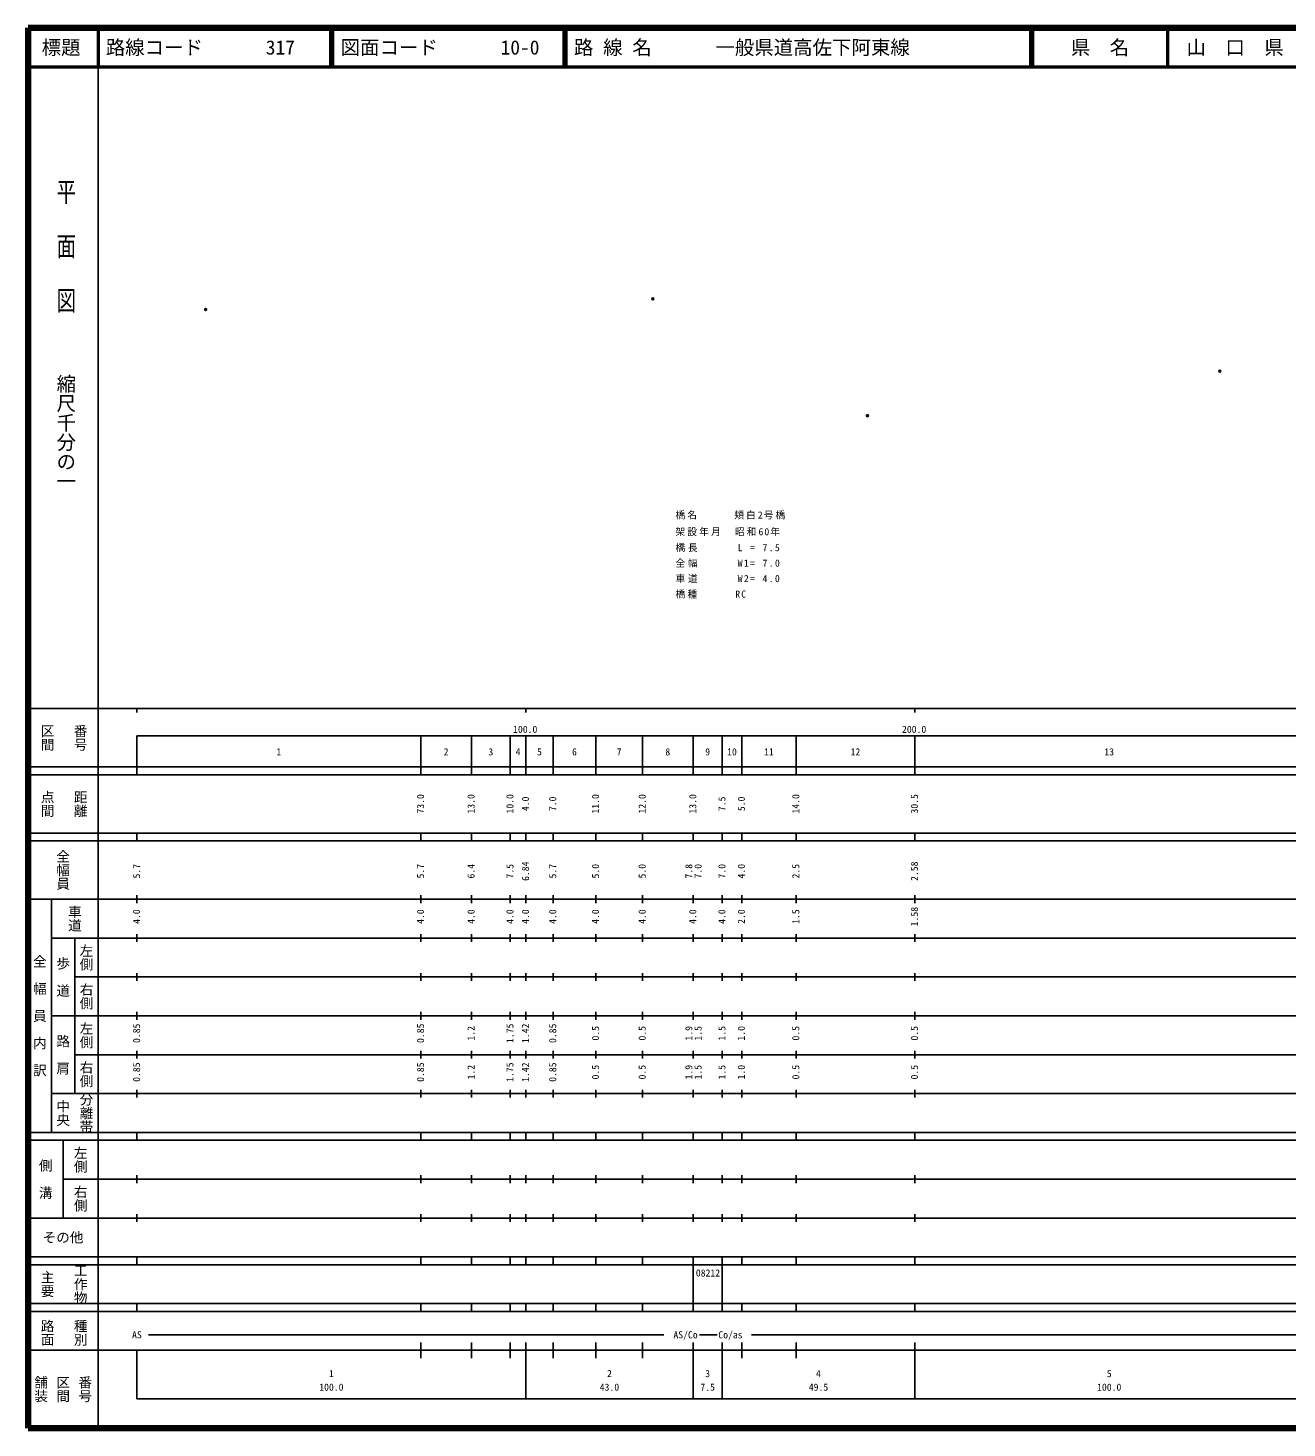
# Model space of a CAD drawing. Units: millimetres on the paper. Extents: x 40 to 680, y 20 to 380.
# Drawn here: x 40 to 363.7, y 20 to 380 of the extents above; entities that cross this region are included whole.
import ezdxf
from ezdxf.enums import TextEntityAlignment as Align

# ---------------------------------------------------------------- set-up
doc = ezdxf.new("R2010")
doc.units = ezdxf.units.MM
doc.header["$PDMODE"] = 32
doc.header["$PDSIZE"] = 0.5
for name, color, linetype in [('M-OTRS', 6, 'Continuous'), ('M-STR-HTXT', 7, 'Continuous'), ('M-TTL-TXT', 7, 'Continuous')]:
    doc.layers.add(name, color=color, linetype=linetype)
for name, color, linetype, lineweight in [('M-TTL', 2, 'Continuous', 140), ('M-TTL-BAND', 7, 'Continuous', 25), ('M-TTL-LINE', 7, 'Continuous', 50)]:
    doc.layers.add(name, color=color, linetype=linetype, lineweight=lineweight)
doc.styles.add('@ＭＳ ゴシック', font='')
doc.styles.add('ＭＳ ゴシック', font='')
doc.styles.get('@ＭＳ ゴシック').set_extended_font_data('@MS Gothic')
doc.styles.get('ＭＳ ゴシック').set_extended_font_data('MS Gothic')

msp = doc.modelspace()

# ---------------------------------------------------------------- linework, layer by layer
at = {"layer": 'M-OTRS'}
for p in [(200.686, 310.376), (85.677, 307.593), (346.417, 291.735), (255.84, 280.317)]:
    msp.add_point(p, dxfattribs=at)
at = {"layer": 'M-TTL'}
for p, q in [((40, 380), (40, 20)), ((680, 380), (40, 380)), ((40, 20), (680, 20))]:
    msp.add_line(p, q, dxfattribs=at)
at = {"layer": 'M-TTL-BAND'}
for p, q in [((58, 370), (58, 20)), ((40, 205), (579, 205)), ((68, 205), (68, 204)), ((168, 205), (168, 204)), ((268, 205), (268, 204)), ((68, 198), (579, 198)), ((68, 198), (68, 188)), ((141, 188), (141, 198)), ((154, 188), (154, 198)), ((164, 188), (164, 198)), ((168, 188), (168, 198)), ((175, 188), (175, 198)), ((186, 188), (186, 198)), ((198, 188), (198, 198)), ((211, 188), (211, 198)), ((218.5, 188), (218.5, 198)), ((223.5, 188), (223.5, 198)), ((237.5, 188), (237.5, 198)), ((268, 188), (268, 198)), ((40, 190), (579, 190)), ((40, 188), (579, 188)), ((40, 173), (579, 173)), ((68, 171), (68, 173)), ((141, 171), (141, 173)), ((154, 171), (154, 173)), ((164, 171), (164, 173)), ((168, 171), (168, 173)), ((175, 171), (175, 173)), ((186, 171), (186, 173)), ((198, 171), (198, 173)), ((211, 171), (211, 173)), ((218.5, 171), (218.5, 173)), ((223.5, 171), (223.5, 173)), ((237.5, 171), (237.5, 173)), ((268, 171), (268, 173)), ((40, 171), (579, 171)), ((40, 156), (579, 156)), ((46, 96), (46, 156)), ((68, 155), (68, 157)), ((141, 155), (141, 157)), ((154, 155), (154, 157)), ((164, 155), (164, 157)), ((168, 155), (168, 157)), ((175, 155), (175, 157)), ((186, 155), (186, 157)), ((198, 155), (198, 157)), ((211, 155), (211, 157)), ((218.5, 155), (218.5, 157)), ((223.5, 155), (223.5, 157)), ((237.5, 155), (237.5, 157)), ((268, 155), (268, 157)), ((46, 146), (579, 146)), ((52, 146), (52, 106)), ((68, 145), (68, 147)), ((141, 145), (141, 147)), ((154, 145), (154, 147)), ((164, 145), (164, 147)), ((168, 145), (168, 147)), ((175, 145), (175, 147)), ((186, 145), (186, 147)), ((198, 145), (198, 147)), ((211, 145), (211, 147)), ((218.5, 145), (218.5, 147)), ((223.5, 145), (223.5, 147)), ((237.5, 145), (237.5, 147)), ((268, 145), (268, 147)), ((68, 135), (68, 137)), ((141, 135), (141, 137)), ((154, 135), (154, 137)), ((164, 135), (164, 137)), ((168, 135), (168, 137)), ((175, 135), (175, 137)), ((186, 135), (186, 137)), ((198, 135), (198, 137)), ((211, 135), (211, 137)), ((218.5, 135), (218.5, 137)), ((223.5, 135), (223.5, 137)), ((237.5, 135), (237.5, 137)), ((268, 135), (268, 137)), ((52, 136), (579, 136)), ((46, 126), (579, 126)), ((68, 125), (68, 127)), ((141, 125), (141, 127)), ((154, 125), (154, 127)), ((164, 125), (164, 127)), ((168, 125), (168, 127)), ((175, 125), (175, 127)), ((186, 125), (186, 127)), ((198, 125), (198, 127)), ((211, 125), (211, 127)), ((218.5, 125), (218.5, 127)), ((223.5, 125), (223.5, 127)), ((237.5, 125), (237.5, 127)), ((268, 125), (268, 127)), ((52, 116), (579, 116)), ((68, 115), (68, 117)), ((141, 115), (141, 117)), ((154, 115), (154, 117)), ((164, 115), (164, 117)), ((168, 115), (168, 117)), ((175, 115), (175, 117)), ((186, 115), (186, 117)), ((198, 115), (198, 117)), ((211, 115), (211, 117)), ((218.5, 115), (218.5, 117)), ((223.5, 115), (223.5, 117)), ((237.5, 115), (237.5, 117)), ((268, 115), (268, 117)), ((46, 106), (579, 106)), ((68, 105), (68, 107)), ((141, 105), (141, 107)), ((154, 105), (154, 107)), ((164, 105), (164, 107)), ((168, 105), (168, 107)), ((175, 105), (175, 107)), ((186, 105), (186, 107)), ((198, 105), (198, 107)), ((211, 105), (211, 107)), ((218.5, 105), (218.5, 107)), ((223.5, 105), (223.5, 107)), ((237.5, 105), (237.5, 107)), ((268, 105), (268, 107)), ((40, 96), (579, 96)), ((40, 94), (579, 94)), ((49, 94), (49, 74)), ((68, 94), (68, 96)), ((141, 94), (141, 96)), ((154, 94), (154, 96)), ((164, 94), (164, 96)), ((168, 94), (168, 96)), ((175, 94), (175, 96)), ((186, 94), (186, 96)), ((198, 94), (198, 96)), ((211, 94), (211, 96)), ((218.5, 94), (218.5, 96)), ((223.5, 94), (223.5, 96)), ((237.5, 94), (237.5, 96)), ((268, 94), (268, 96)), ((49, 84), (579, 84)), ((68, 83), (68, 85)), ((141, 83), (141, 85)), ((154, 83), (154, 85)), ((164, 83), (164, 85)), ((168, 83), (168, 85)), ((175, 83), (175, 85)), ((186, 83), (186, 85)), ((198, 83), (198, 85)), ((211, 83), (211, 85)), ((218.5, 83), (218.5, 85)), ((223.5, 83), (223.5, 85)), ((237.5, 83), (237.5, 85)), ((268, 83), (268, 85)), ((40, 74), (579, 74)), ((68, 73), (68, 75)), ((141, 73), (141, 75)), ((154, 73), (154, 75)), ((164, 73), (164, 75)), ((168, 73), (168, 75)), ((175, 73), (175, 75)), ((186, 73), (186, 75)), ((198, 73), (198, 75)), ((211, 73), (211, 75)), ((218.5, 73), (218.5, 75)), ((223.5, 73), (223.5, 75)), ((237.5, 73), (237.5, 75)), ((268, 73), (268, 75)), ((40, 64), (579, 64)), ((40, 62), (579, 62)), ((68, 62), (68, 64)), ((141, 62), (141, 64)), ((154, 62), (154, 64)), ((164, 62), (164, 64)), ((168, 62), (168, 64)), ((175, 62), (175, 64)), ((186, 62), (186, 64)), ((198, 62), (198, 64)), ((211, 62), (211, 64)), ((211, 52), (211, 62)), ((218.5, 62), (218.5, 64)), ((218.5, 52), (218.5, 62)), ((223.5, 62), (223.5, 64)), ((237.5, 62), (237.5, 64)), ((268, 62), (268, 64)), ((40, 52), (579, 52)), ((68, 50), (68, 52)), ((141, 50), (141, 52)), ((154, 50), (154, 52)), ((164, 50), (164, 52)), ((168, 50), (168, 52)), ((175, 50), (175, 52)), ((186, 50), (186, 52)), ((198, 50), (198, 52)), ((211, 50), (211, 52)), ((218.5, 50), (218.5, 52)), ((223.5, 50), (223.5, 52)), ((237.5, 50), (237.5, 52)), ((268, 50), (268, 52)), ((40, 50), (579, 50)), ((71, 44), (203.5, 44)), ((217.186, 44), (212.656, 44)), ((226, 44), (514.5, 44)), ((40, 40), (579, 40)), ((68, 40), (68, 27.5)), ((141, 38), (141, 42)), ((154, 38), (154, 42)), ((164, 38), (164, 42)), ((168, 27.5), (168, 42)), ((175, 38), (175, 42)), ((186, 38), (186, 42)), ((198, 38), (198, 42)), ((211, 27.5), (211, 42)), ((218.5, 27.5), (218.5, 42)), ((223.5, 38), (223.5, 42)), ((237.5, 38), (237.5, 42)), ((268, 27.5), (268, 42)), ((68, 27.5), (579, 27.5))]:
    msp.add_line(p, q, dxfattribs=at)
at = {"layer": 'M-TTL-LINE'}
for p, q in [((58, 380), (58, 370)), ((117.75, 380), (117.75, 370)), ((118.25, 380), (118.25, 370)), ((177.75, 380), (177.75, 370)), ((178.25, 380), (178.25, 370)), ((297.75, 380), (297.75, 370)), ((298.25, 380), (298.25, 370)), ((333, 380), (333, 370)), ((40, 370), (680, 370))]:
    msp.add_line(p, q, dxfattribs=at)

# ---------------------------------------------------------------- texts
at = {"layer": 'M-STR-HTXT', "char_height": 1.833, "attachment_point": 7, "style": 'ＭＳ ゴシック'}
for s, insert in [('\\T1.21;橋名\u3000\u3000\u3000頬白2号橋', (206.472, 253.646)), ('\\T1.22;架設年月\u3000昭和60年', (206.472, 249.35)), ('\\T1.28;橋長\u3000\u3000\u3000L\\~=\\~7.5', (206.472, 245.252)), ('\\T1.28;全幅\u3000\u3000\u3000W1=\\~7.0', (206.472, 241.272)), ('\\T1.28;車道\u3000\u3000\u3000W2=\\~4.0', (206.472, 237.292)), ('\\T1.23;橋種\u3000\u3000\u3000RC', (206.472, 233.312))]:
    msp.add_mtext(s, dxfattribs=dict(at, insert=insert))
at = {"layer": 'M-TTL-BAND', "style": '@ＭＳ ゴシック', "width": 1.4}
msp.add_text('平  面  図', height=3.666, rotation=270, dxfattribs=at).set_placement((49.777, 306.475), align=Align.MIDDLE_RIGHT)
at = {"layer": 'M-TTL-BAND', "style": '@ＭＳ ゴシック'}
msp.add_text('縮尺千分の一', height=3.666, rotation=270, dxfattribs=at).set_placement((49.777, 261.03), align=Align.MIDDLE_RIGHT)
for s, p in [('区間', (45, 197.5)), ('番号', (53.5, 197.5)), ('点間', (45, 180.5)), ('距離', (53.5, 180.5)), ('全幅員', (49, 163.5)), ('車道', (52, 151)), ('左側', (55, 141)), ('全\u3000幅\u3000員\u3000内\u3000訳', (43, 126)), ('歩\u3000道', (49, 136)), ('右側', (55, 131)), ('左側', (55, 121)), ('路\u3000肩', (49, 116)), ('右側', (55, 111)), ('分離帯', (55, 101)), ('中央', (49, 101)), ('左側', (53.5, 89)), ('側\u3000溝', (44.5, 84)), ('右側', (53.5, 79)), ('工作物', (53.5, 57)), ('主要', (45, 57)), ('路面', (45, 44.5)), ('種別', (53.5, 44.5)), ('舗装', (43.333, 30)), ('区間', (49, 30)), ('番号', (54.667, 30))]:
    msp.add_text(s, height=2.566, rotation=270, dxfattribs=at).set_placement(p, align=Align.MIDDLE_CENTER)
at = {"layer": 'M-TTL-BAND', "style": 'ＭＳ ゴシック'}
for s, p in [('100.0', (167.844, 198.195)), ('200.0', (267.844, 198.195)), ('1', (104.5, 192.405)), ('2', (147.5, 192.405)), ('3', (159, 192.405)), ('4', (166, 192.405)), ('5', (171.5, 192.405)), ('6', (180.5, 192.405)), ('7', (192, 192.405)), ('8', (204.5, 192.405)), ('9', (214.75, 192.405)), ('10', (221, 192.405)), ('11', (230.5, 192.405)), ('12', (252.75, 192.405)), ('13', (318, 192.405)), ('AS', (68, 42.5)), ('AS/Co', (209.067, 42.5)), ('Co/as', (220.614, 42.5)), ('1', (118, 32.523)), ('2', (189.5, 32.523)), ('3', (214.75, 32.523)), ('4', (243.25, 32.523)), ('5', (318, 32.523)), ('100.0', (118, 29.033)), ('43.0', (189.5, 29.033)), ('7.5', (214.75, 29.033)), ('49.5', (243.25, 29.033)), ('100.0', (318, 29.033))]:
    msp.add_text(s, height=1.833, dxfattribs=at).set_placement(p, align=Align.BOTTOM_CENTER)
for s, p in [('73.0', (142.371, 180.5)), ('13.0', (155.371, 180.5)), ('10.0', (165.371, 180.5)), ('4.0', (169.371, 180.5)), ('7.0', (176.371, 180.5)), ('11.0', (187.371, 180.5)), ('12.0', (199.371, 180.5)), ('13.0', (212.371, 180.5)), ('7.5', (219.871, 180.5)), ('5.0', (224.871, 180.5)), ('14.0', (238.871, 180.5)), ('30.5', (269.371, 180.5)), ('5.7', (69.371, 163.174)), ('5.7', (142.371, 163.174)), ('6.4', (155.371, 163.174)), ('7.5', (165.371, 163.174)), ('6.84', (169.371, 163.174)), ('5.7', (176.371, 163.174)), ('5.0', (187.371, 163.174)), ('5.0', (199.371, 163.174)), ('7.8', (211.371, 163.174)), ('7.0', (213.741, 163.174)), ('7.0', (219.871, 163.174)), ('4.0', (224.871, 163.174)), ('2.5', (238.871, 163.174)), ('2.58', (269.371, 163.174)), ('4.0', (69.371, 151.5)), ('4.0', (142.371, 151.5)), ('4.0', (155.371, 151.5)), ('4.0', (165.371, 151.5)), ('4.0', (169.371, 151.5)), ('4.0', (176.371, 151.5)), ('4.0', (187.371, 151.5)), ('4.0', (199.371, 151.5)), ('4.0', (212.371, 151.5)), ('4.0', (219.871, 151.5)), ('2.0', (224.871, 151.5)), ('1.5', (238.871, 151.5)), ('1.58', (269.371, 151.5)), ('0.85', (69.371, 121.5)), ('0.85', (142.371, 121.5)), ('1.2', (155.371, 121.5)), ('1.75', (165.371, 121.5)), ('1.42', (169.371, 121.5)), ('0.85', (176.371, 121.5)), ('0.5', (187.371, 121.5)), ('0.5', (199.371, 121.5)), ('1.9', (211.371, 121.5)), ('1.5', (213.741, 121.5)), ('1.5', (219.871, 121.5)), ('1.0', (224.871, 121.5)), ('0.5', (238.871, 121.5)), ('0.5', (269.371, 121.5)), ('0.85', (69.371, 111.5)), ('0.85', (142.371, 111.5)), ('1.2', (155.371, 111.5)), ('1.75', (165.371, 111.5)), ('1.42', (169.371, 111.5)), ('0.85', (176.371, 111.5)), ('0.5', (187.371, 111.5)), ('0.5', (199.371, 111.5)), ('1.9', (211.371, 111.5)), ('1.5', (213.741, 111.5)), ('1.5', (219.871, 111.5)), ('1.0', (224.871, 111.5)), ('0.5', (238.871, 111.5)), ('0.5', (269.371, 111.5))]:
    msp.add_text(s, height=1.833, rotation=90, dxfattribs=at).set_placement(p, align=Align.BOTTOM_CENTER)
msp.add_text('その他', height=2.566, dxfattribs=at).set_placement((49, 69), align=Align.MIDDLE_CENTER)
msp.add_text('08212', height=1.833, dxfattribs=at).set_placement((211.718, 58.405), align=Align.BOTTOM_LEFT)
at = {"layer": 'M-TTL-TXT', "style": 'ＭＳ ゴシック'}
for s, p in [('標題', (48.5, 375)), ('県\u3000名', (315.625, 375)), ('山\u3000口\u3000県', (350.375, 375))]:
    msp.add_text(s, height=3.666, dxfattribs=at).set_placement(p, align=Align.MIDDLE_CENTER)
for s, p in [('路線コード', (60, 375)), ('317', (101.142, 375)), ('図面コード', (120.38, 375)), ('10-0', (161.521, 375)), ('路 線 名', (180.38, 375)), ('一般県道高佐下阿東線', (216.734, 375))]:
    msp.add_text(s, height=3.666, dxfattribs=at).set_placement(p, align=Align.MIDDLE_LEFT)

doc.saveas('drawing.dxf')
